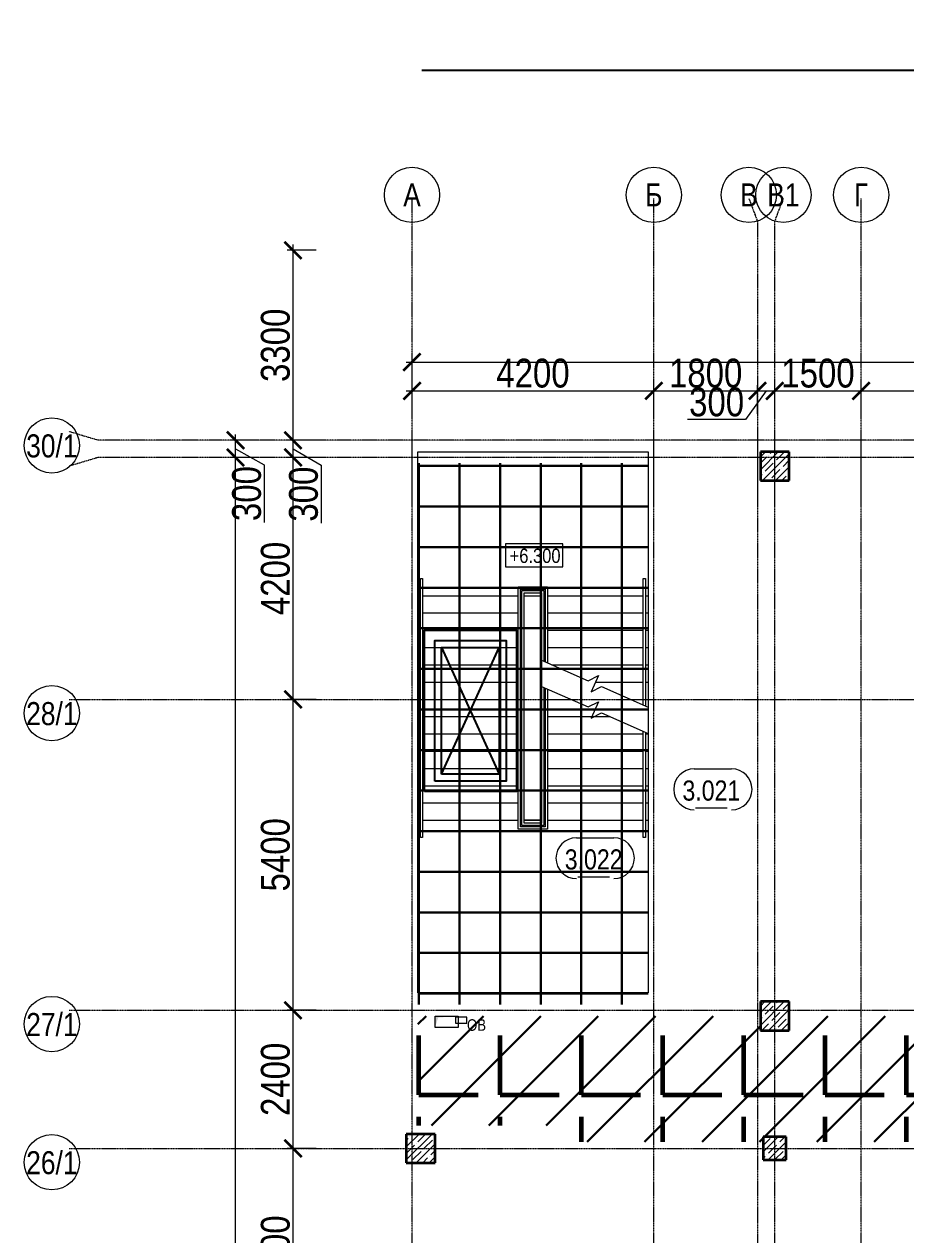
# Model space of a CAD drawing. Header units: millimetres. Extents: x -65509 to 912790, y 446 to 713294.
# Drawn here: x -6855 to 8456, y 394051 to 415077 of the extents above; entities that cross this region are included whole.
import ezdxf
from ezdxf.enums import TextEntityAlignment as Align

# ---------------------------------------------------------------- set-up
doc = ezdxf.new("R2010")
doc.units = ezdxf.units.MM
doc.linetypes.add('CENTER2', pattern=[28.575, 19.05, -3.175, 3.175, -3.175])
doc.linetypes.add('HIDDEN2', pattern=[4.7625, 3.175, -1.5875])
doc.layers.get('Defpoints').update_dxf_attribs({"color": 250})
for name, color, linetype, lineweight in [('10.5) Арматура', 6, 'Continuous', 60), ('10.6) Диафрагмы', 90, 'Continuous', 30), ('8.1) Нал. пол 8 вып.', 190, 'Continuous', 30), ('9.1) Линолеум 9  9.2 Инв', 3, 'Continuous', 60), ('9.2) Юра итоговая пол плитка', 3, 'Continuous', 30), ('АР_Area', 250, 'Continuous', 5), ('АР_Колонны', 250, 'Continuous', 30), ('АР_Отметка', 250, 'Continuous', 13), ('АР_Стены ЖБ', 250, 'Continuous', 35), ('АР_Ф_ЛК', 250, 'Continuous', 5), ('АР_Штриховка', 250, 'Continuous', 0), ('ОВ_коллекторы', 250, 'Continuous', 25), ('ОВ_Отопление', 250, 'Continuous', 5), ('РД_Оси_100', 250, 'Continuous', 0), ('РД_Оси_размер', 250, 'Continuous', 0)]:
    doc.layers.add(name, color=color, linetype=linetype, lineweight=lineweight)
doc.layers.add('АР_Делит', color=250, linetype='Continuous', lineweight=0, plot=False)
doc.layers.add('РД_Кровля', color=250, linetype='Continuous', lineweight=25, plot=False)
doc.styles.add('Arial_Narrow_08', font='ARIALN.TTF', dxfattribs={"width": 0.8})
doc.styles.add('style1', font='ARIALN.TTF')
doc.styles.add('ккк', font='isocpeur.ttf', dxfattribs={"width": 0.85, "oblique": 15})
doc.styles.add('СПДС', font='isocpeur.ttf', dxfattribs={"width": 0.9})
doc.dimstyles.new('Dim100_ареал', dxfattribs={"dimscale": 100, "dimtxt": 2.5, "dimasz": 1, "dimexe": 1, "dimexo": 1, "dimgap": 0.5, "dimtad": 1, "dimzin": 12, "dimdsep": 46, "dimtxsty": 'style1', "dimblk": 'ARCHTICK', "dimcen": 1, "dimdle": 1, "dimclrd": 256, "dimclre": 256, "dimaunit": 1, "dimadec": 0, "dimazin": 3, "dimtfac": 1, "dimtmove": 1, "dimatfit": 3, "dimldrblk": 'OPEN30', "dimfxl": 4, "dimfxlon": 1, "dimtolj": 1, "dimtzin": 0, "dimlwd": 9, "dimlwe": 9, "dimarcsym": 0})
doc.dimstyles.new('Размера А3', dxfattribs={"dimtxt": 400, "dimasz": 100, "dimexe": 70, "dimexo": 50, "dimgap": 20, "dimtad": 1, "dimdec": 0, "dimrnd": 10, "dimzin": 0, "dimdsep": 46, "dimtxsty": 'СПДС', "dimblk": 'ARROWHEAD_6', "dimcen": 1, "dimazin": 0, "dimtfac": 1, "dimtdec": 0, "dimtmove": 2, "dimatfit": 0, "dimfxl": 1, "dimtolj": 1, "dimtzin": 0, "dimarcsym": 0})

# ---------------------------------------------------------------- blocks, each defined once
blk = doc.blocks.new('ЛК_4000х9400')
for points in [[(6500, 3915), (2300, 3915), (2300, 3955), (6800, 3955), (6800, 3915), (6500, 3915)], [(4129, 45), (2300, 45), (2300, 85), (4146, 85)], [(4601, 85), (6800, 85), (6800, 45), (4583, 45)]]:
    blk.add_lwpolyline(points)
at = {"layer": 'АР_Делит'}
blk.add_lwpolyline([(-400, 4000), (9000, 4000), (9000, 0), (-400, 0)], close=True, dxfattribs=at)
at = {"layer": 'АР_Ф_ЛК'}
for p, q in [((2600, 4000), (2600, 3955)), ((2900, 4000), (2900, 3955)), ((3200, 4000), (3200, 3955)), ((3500, 4000), (3500, 3955)), ((3800, 4000), (3800, 3955)), ((4100, 4000), (4100, 3955)), ((4400, 4000), (4400, 3955)), ((4700, 4000), (4700, 3955)), ((5000, 4000), (5000, 3955)), ((5300, 4000), (5300, 3955)), ((5600, 4000), (5600, 3955)), ((5900, 4000), (5900, 3955)), ((6200, 4000), (6200, 3955)), ((6500, 4000), (6500, 3955)), ((2600, 3915), (2600, 2255)), ((2900, 3915), (2900, 2255)), ((3200, 3915), (3200, 2255)), ((3500, 3915), (3500, 2255)), ((3800, 3915), (3800, 2255)), ((4100, 3915), (4100, 2255)), ((4400, 3915), (4400, 2255)), ((4700, 3915), (4700, 2255)), ((5000, 3915), (5000, 2255)), ((5300, 3915), (5300, 2255)), ((5600, 3915), (5600, 2255)), ((5900, 3915), (5900, 2255)), ((6200, 3915), (6200, 2255)), ((6500, 3915), (6500, 2255)), ((2600, 2215), (2600, 2190)), ((2600, 2150), (2600, 1850)), ((2900, 2215), (2900, 2190)), ((3200, 2215), (3200, 2190)), ((3500, 2215), (3500, 2190)), ((3800, 2215), (3800, 2190)), ((4100, 2215), (4100, 2190)), ((4400, 2215), (4400, 2190)), ((4700, 2215), (4700, 2190)), ((5000, 2215), (5000, 2190)), ((5300, 2215), (5300, 2190)), ((5600, 2215), (5600, 2190)), ((5900, 2215), (5900, 2190)), ((6200, 2215), (6200, 2190)), ((6500, 2215), (6500, 2190)), ((6500, 2150), (6500, 1850)), ((2600, 1810), (2600, 1785)), ((2600, 1745), (2600, 85)), ((2900, 1810), (2900, 1785)), ((2900, 1745), (2900, 85)), ((3200, 1810), (3200, 1785)), ((3200, 1745), (3200, 85)), ((3500, 1810), (3500, 1785)), ((3500, 1745), (3500, 85)), ((3800, 1810), (3800, 1785)), ((3800, 1745), (3800, 85)), ((4100, 1810), (4100, 1785)), ((4100, 1745), (4100, 85)), ((4400, 1810), (4400, 1785)), ((4400, 1745), (4400, 661)), ((4700, 1810), (4700, 1785)), ((4700, 1745), (4700, 1341)), ((5600, 1810), (5600, 1785)), ((5600, 1745), (5600, 85)), ((5900, 1810), (5900, 1785)), ((5900, 1745), (5900, 85)), ((6200, 1810), (6200, 1785)), ((6200, 1745), (6200, 85)), ((6500, 1810), (6500, 1785)), ((6500, 1745), (6500, 85)), ((5300, 1671), (5300, 85)), ((5000, 912), (5000, 85)), ((4700, 309), (4700, 85)), ((2600, 45), (2600, 0)), ((2900, 45), (2900, 0)), ((3200, 45), (3200, 0)), ((3500, 45), (3500, 0)), ((3800, 45), (3800, 0)), ((4100, 45), (4100, 0)), ((4700, 45), (4700, 0)), ((5000, 45), (5000, 0)), ((5300, 45), (5300, 0)), ((5600, 45), (5600, 0)), ((5900, 45), (5900, 0)), ((6200, 45), (6200, 0)), ((6500, 45), (6500, 0))]:
    blk.add_line(p, q, dxfattribs=at)
for points in [[(6500, 3085, 0, 150, 0), (6034, 3085, 0, 0, 0), (2600, 3085, 0, 0, 0)], [(2600, 915, 0, 150, 0), (3066, 915, 0, 0, 0), (4400, 915, 0, 0, 0)], [(5122, 915, 0, 150, 0), (5588, 915, 0, 0, 0), (6500, 915, 0, 0, 0)]]:
    blk.add_lwpolyline(points, format="xyseb", dxfattribs=at)
for points in [[(4878, 1745), (2445, 1745), (2445, 2255), (6655, 2255), (6655, 1745), (5333, 1745)], [(4896, 1785), (2485, 1785), (2485, 2215), (6615, 2215), (6615, 1785), (5350, 1785)], [(4907, 1810), (2510, 1810), (2510, 2190), (6590, 2190), (6590, 1810), (5361, 1810)]]:
    blk.add_lwpolyline(points, dxfattribs=at)
for points in [[(2550, 2150), (6550, 2150), (6550, 1850), (2550, 1850)], [(2600, 2150), (6500, 2150), (6500, 1850), (2600, 1850)]]:
    blk.add_lwpolyline(points, close=True, dxfattribs=at)
at = {"layer": 'АР_Ф_ЛК', "lineweight": 0}
for points in [[(4924, 1850), (4567, 1039), (4659, 862), (4373, 988), (4466, 811), (4109, 0)], [(5379, 1850), (5022, 1039), (5114, 862), (4828, 988), (4921, 811), (4564, 0)]]:
    blk.add_lwpolyline(points, dxfattribs=at)
blk = doc.blocks.new('Отметка_план')
at = {"color": 7}
blk.add_lwpolyline([(0, 0), (10, 0), (10, 4), (0, 4)], close=True, dxfattribs=at)
at = {"style": 'Arial_Narrow_08', "width": 0.8}
blk.add_attdef('OTMG', text='', height=2.5, dxfattribs=at).set_placement((9.06, 0.7), align=Align.RIGHT)
blk = doc.blocks.new('otv')
at = {"linetype": 'Continuous'}
blk.add_lwpolyline([(0, -1), (0, 0), (1, 0), (1, -1)], close=True, dxfattribs=at)
blk.add_solid([(0, -1), (0, 0), (0.135, -0.137), (1, 0)], dxfattribs=at)
blk = doc.blocks.new('Люк_ЛК_кровля')
for points in [[(-300, 1300), (2500, 1300), (2500, -300), (-300, -300)], [(-120, 1120), (2320, 1120), (2320, -120), (-120, -120)], [(0, 1000), (2200, 1000), (2200, 0), (0, 0)]]:
    blk.add_lwpolyline(points, close=True)
for points in [[(0, 1000), (2200, 0)], [(2200, 1000), (0, 0)]]:
    blk.add_lwpolyline(points)
blk = doc.blocks.new('A-iden')
at = {"linetype": 'Continuous', "lineweight": 5}
blk.add_circle((0, -4), 3, dxfattribs=at)
at = {"color": 0, "linetype": 'Continuous', "lineweight": 20, "style": 'ккк', "width": 0.85}
blk.add_attdef('ID', text='', height=8, dxfattribs=at).set_placement((0.31, -3.85), align=Align.MIDDLE_CENTER)
blk = doc.blocks.new('_ArchTick')
at = {"color": 0, "linetype": 'ByBlock', "const_width": 0.15}
blk.add_lwpolyline([(-0.5, -0.5), (0.5, 0.5)], dxfattribs=at)
blk = doc.blocks.new('*D86')
at = {"layer": 'Defpoints', "color": 0, "transparency": 16777216}
for p in [(1193587, 210913), (1194587, 210913), (1194587, 207313)]:
    blk.add_point(p, dxfattribs=at)
at = {"layer": 'РД_Оси_размер', "lineweight": 9, "transparency": 16777216}
for p, q in [((1193987, 210913), (1193487, 210913)), ((1193587, 207213), (1193587, 211013)), ((1193987, 207313), (1193487, 207313))]:
    blk.add_line(p, q, dxfattribs=at)
at = {"layer": 'РД_Оси_размер', "lineweight": 9, "transparency": 16777216, "xscale": 300, "yscale": 300, "zscale": 300}
for p, rotation in [((1193587, 210913), 90), ((1193587, 207313), 270)]:
    blk.add_blockref('_ArchTick', p, dxfattribs=dict(at, rotation=rotation))
at = {"layer": 'РД_Оси_размер', "color": 0, "transparency": 16777216, "insert": (1193282, 209113), "char_height": 500, "attachment_point": 5, "rotation": 90, "style": 'style1'}
blk.add_mtext('\\A1;3600', dxfattribs=at)
blk = doc.blocks.new('_Open30')
at = {"color": 0, "linetype": 'ByBlock', "lineweight": -2}
for p, q in [((-1, 0.268), (0, 0)), ((0, 0), (-1, -0.268)), ((0, 0), (-1, 0))]:
    blk.add_line(p, q, dxfattribs=at)
blk = doc.blocks.new('*D87')
at = {"layer": 'Defpoints', "color": 0, "transparency": 16777216}
for p in [(1193587, 213313), (1194587, 213313), (1194587, 210913)]:
    blk.add_point(p, dxfattribs=at)
at = {"layer": 'РД_Оси_размер', "lineweight": 9, "transparency": 16777216}
for p, q in [((1193987, 213313), (1193487, 213313)), ((1193587, 210813), (1193587, 213413)), ((1193987, 210913), (1193487, 210913))]:
    blk.add_line(p, q, dxfattribs=at)
at = {"layer": 'РД_Оси_размер', "lineweight": 9, "transparency": 16777216, "xscale": 300, "yscale": 300, "zscale": 300}
for p, rotation in [((1193587, 213313), 90), ((1193587, 210913), 270)]:
    blk.add_blockref('_ArchTick', p, dxfattribs=dict(at, rotation=rotation))
at = {"layer": 'РД_Оси_размер', "color": 0, "transparency": 16777216, "insert": (1193282, 212113), "char_height": 500, "attachment_point": 5, "rotation": 90, "style": 'style1'}
blk.add_mtext('\\A1;2400', dxfattribs=at)
blk = doc.blocks.new('*D88')
at = {"layer": 'Defpoints', "color": 0, "transparency": 16777216}
for p in [(1193587, 218713), (1194587, 218713), (1194587, 213313)]:
    blk.add_point(p, dxfattribs=at)
at = {"layer": 'РД_Оси_размер', "lineweight": 9, "transparency": 16777216}
for p, q in [((1193987, 218713), (1193487, 218713)), ((1193587, 213213), (1193587, 218813)), ((1193987, 213313), (1193487, 213313))]:
    blk.add_line(p, q, dxfattribs=at)
at = {"layer": 'РД_Оси_размер', "lineweight": 9, "transparency": 16777216, "xscale": 300, "yscale": 300, "zscale": 300}
for p, rotation in [((1193587, 218713), 90), ((1193587, 213313), 270)]:
    blk.add_blockref('_ArchTick', p, dxfattribs=dict(at, rotation=rotation))
at = {"layer": 'РД_Оси_размер', "color": 0, "transparency": 16777216, "insert": (1193282, 216013), "char_height": 500, "attachment_point": 5, "rotation": 90, "style": 'style1'}
blk.add_mtext('\\A1;5400', dxfattribs=at)
blk = doc.blocks.new('*D89')
at = {"layer": 'Defpoints', "color": 0, "transparency": 16777216}
for p in [(1193587, 222913), (1194587, 222913), (1194587, 218713)]:
    blk.add_point(p, dxfattribs=at)
at = {"layer": 'РД_Оси_размер', "lineweight": 9, "transparency": 16777216}
for p, q in [((1193987, 222913), (1193487, 222913)), ((1193587, 218613), (1193587, 223013)), ((1193987, 218713), (1193487, 218713))]:
    blk.add_line(p, q, dxfattribs=at)
at = {"layer": 'РД_Оси_размер', "lineweight": 9, "transparency": 16777216, "xscale": 300, "yscale": 300, "zscale": 300}
for p, rotation in [((1193587, 222913), 90), ((1193587, 218713), 270)]:
    blk.add_blockref('_ArchTick', p, dxfattribs=dict(at, rotation=rotation))
at = {"layer": 'РД_Оси_размер', "color": 0, "transparency": 16777216, "insert": (1193282, 220813), "char_height": 500, "attachment_point": 5, "rotation": 90, "style": 'style1'}
blk.add_mtext('\\A1;4200', dxfattribs=at)
blk = doc.blocks.new('*D90')
at = {"layer": 'Defpoints', "color": 0, "transparency": 16777216}
for p in [(1193587, 223213), (1194587, 223213), (1194587, 222913)]:
    blk.add_point(p, dxfattribs=at)
at = {"layer": 'РД_Оси_размер', "lineweight": 9, "transparency": 16777216}
for p, q in [((1193587, 222813), (1193587, 223313)), ((1193987, 223213), (1193487, 223213)), ((1193987, 222913), (1193487, 222913)), ((1193587, 223063), (1194075, 222779)), ((1194075, 222779), (1194075, 221775))]:
    blk.add_line(p, q, dxfattribs=at)
at = {"layer": 'РД_Оси_размер', "lineweight": 9, "transparency": 16777216, "xscale": 300, "yscale": 300, "zscale": 300}
for p, rotation in [((1193587, 223213), 90), ((1193587, 222913), 270)]:
    blk.add_blockref('_ArchTick', p, dxfattribs=dict(at, rotation=rotation))
at = {"layer": 'РД_Оси_размер', "color": 0, "transparency": 16777216, "insert": (1193770, 222277), "char_height": 500, "attachment_point": 5, "rotation": 90, "style": 'style1'}
blk.add_mtext('\\A1;300', dxfattribs=at)
blk = doc.blocks.new('*D91')
at = {"layer": 'Defpoints', "color": 0, "transparency": 16777216}
for p in [(1193587, 226513), (1194587, 226513), (1194587, 223213)]:
    blk.add_point(p, dxfattribs=at)
at = {"layer": 'РД_Оси_размер', "lineweight": 9, "transparency": 16777216}
for p, q in [((1193987, 226513), (1193487, 226513)), ((1193587, 223113), (1193587, 226613)), ((1193987, 223213), (1193487, 223213))]:
    blk.add_line(p, q, dxfattribs=at)
at = {"layer": 'РД_Оси_размер', "lineweight": 9, "transparency": 16777216, "xscale": 300, "yscale": 300, "zscale": 300}
for p, rotation in [((1193587, 226513), 90), ((1193587, 223213), 270)]:
    blk.add_blockref('_ArchTick', p, dxfattribs=dict(at, rotation=rotation))
at = {"layer": 'РД_Оси_размер', "color": 0, "transparency": 16777216, "insert": (1193282, 224863), "char_height": 500, "attachment_point": 5, "rotation": 90, "style": 'style1'}
blk.add_mtext('\\A1;3300', dxfattribs=at)
blk = doc.blocks.new('*D94')
at = {"layer": 'Defpoints', "color": 0, "transparency": 16777216}
for p in [(1192587, 222913), (1194587, 222913), (1194587, 191113)]:
    blk.add_point(p, dxfattribs=at)
at = {"layer": 'РД_Оси_размер', "lineweight": 9, "transparency": 16777216}
for p, q in [((1192987, 222913), (1192487, 222913)), ((1192587, 191013), (1192587, 223013)), ((1192987, 191113), (1192487, 191113))]:
    blk.add_line(p, q, dxfattribs=at)
at = {"layer": 'РД_Оси_размер', "lineweight": 9, "transparency": 16777216, "xscale": 300, "yscale": 300, "zscale": 300}
for p, rotation in [((1192587, 222913), 90), ((1192587, 191113), 270)]:
    blk.add_blockref('_ArchTick', p, dxfattribs=dict(at, rotation=rotation))
at = {"layer": 'РД_Оси_размер', "color": 0, "transparency": 16777216, "insert": (1192282, 207013), "char_height": 500, "attachment_point": 5, "rotation": 90, "style": 'style1'}
blk.add_mtext('\\A1;31800', dxfattribs=at)
blk = doc.blocks.new('*D96')
at = {"layer": 'Defpoints', "color": 0, "transparency": 16777216}
for p in [(1192587, 223213), (1194587, 223213), (1194587, 222913)]:
    blk.add_point(p, dxfattribs=at)
at = {"layer": 'РД_Оси_размер', "lineweight": 9, "transparency": 16777216}
for p, q in [((1192587, 222813), (1192587, 223313)), ((1192987, 223213), (1192487, 223213)), ((1192987, 222913), (1192487, 222913)), ((1192587, 223063), (1193087, 222789)), ((1193087, 222789), (1193087, 221784))]:
    blk.add_line(p, q, dxfattribs=at)
at = {"layer": 'РД_Оси_размер', "lineweight": 9, "transparency": 16777216, "xscale": 300, "yscale": 300, "zscale": 300}
for p, rotation in [((1192587, 223213), 90), ((1192587, 222913), 270)]:
    blk.add_blockref('_ArchTick', p, dxfattribs=dict(at, rotation=rotation))
at = {"layer": 'РД_Оси_размер', "color": 0, "transparency": 16777216, "insert": (1192782, 222287), "char_height": 500, "attachment_point": 5, "rotation": 90, "style": 'style1'}
blk.add_mtext('\\A1;300', dxfattribs=at)
blk = doc.blocks.new('*D98')
at = {"layer": 'Defpoints', "color": 0, "transparency": 16777216}
for p in [(1233153, 224571), (1195653, 222571), (1233153, 222571)]:
    blk.add_point(p, dxfattribs=at)
at = {"layer": 'РД_Оси_размер', "lineweight": 9, "transparency": 16777216}
for p, q in [((1195553, 224571), (1233253, 224571)), ((1195653, 224171), (1195653, 224671)), ((1233153, 224171), (1233153, 224671))]:
    blk.add_line(p, q, dxfattribs=at)
at = {"layer": 'РД_Оси_размер', "lineweight": 9, "transparency": 16777216, "xscale": 300, "yscale": 300, "zscale": 300, "rotation": 180}
blk.add_blockref('_ArchTick', (1195653, 224571), dxfattribs=at)
at = {"layer": 'РД_Оси_размер', "lineweight": 9, "transparency": 16777216, "xscale": 300, "yscale": 300, "zscale": 300}
blk.add_blockref('_ArchTick', (1233153, 224571), dxfattribs=at)
at = {"layer": 'РД_Оси_размер', "color": 0, "transparency": 16777216, "insert": (1214403, 224876), "char_height": 500, "attachment_point": 5, "style": 'style1'}
blk.add_mtext('\\A1;37500', dxfattribs=at)
blk = doc.blocks.new('*D99')
at = {"layer": 'Defpoints', "color": 0, "transparency": 16777216}
for p in [(1199853, 224071), (1195653, 222571), (1199853, 222571)]:
    blk.add_point(p, dxfattribs=at)
at = {"layer": 'РД_Оси_размер', "lineweight": 9, "transparency": 16777216}
for p, q in [((1195653, 223671), (1195653, 224171)), ((1199853, 223671), (1199853, 224171)), ((1195553, 224071), (1199953, 224071))]:
    blk.add_line(p, q, dxfattribs=at)
at = {"layer": 'РД_Оси_размер', "lineweight": 9, "transparency": 16777216, "xscale": 300, "yscale": 300, "zscale": 300, "rotation": 180}
blk.add_blockref('_ArchTick', (1195653, 224071), dxfattribs=at)
at = {"layer": 'РД_Оси_размер', "lineweight": 9, "transparency": 16777216, "xscale": 300, "yscale": 300, "zscale": 300}
blk.add_blockref('_ArchTick', (1199853, 224071), dxfattribs=at)
at = {"layer": 'РД_Оси_размер', "color": 0, "transparency": 16777216, "insert": (1197753, 224376), "char_height": 500, "attachment_point": 5, "style": 'style1'}
blk.add_mtext('\\A1;4200', dxfattribs=at)
blk = doc.blocks.new('*D100')
at = {"layer": 'Defpoints', "color": 0, "transparency": 16777216}
for p in [(1201653, 224071), (1199853, 222571), (1201653, 222571)]:
    blk.add_point(p, dxfattribs=at)
at = {"layer": 'РД_Оси_размер', "lineweight": 9, "transparency": 16777216}
for p, q in [((1199853, 223671), (1199853, 224171)), ((1201653, 223671), (1201653, 224171)), ((1199753, 224071), (1201753, 224071))]:
    blk.add_line(p, q, dxfattribs=at)
at = {"layer": 'РД_Оси_размер', "lineweight": 9, "transparency": 16777216, "xscale": 300, "yscale": 300, "zscale": 300, "rotation": 180}
blk.add_blockref('_ArchTick', (1199853, 224071), dxfattribs=at)
at = {"layer": 'РД_Оси_размер', "lineweight": 9, "transparency": 16777216, "xscale": 300, "yscale": 300, "zscale": 300}
blk.add_blockref('_ArchTick', (1201653, 224071), dxfattribs=at)
at = {"layer": 'РД_Оси_размер', "color": 0, "transparency": 16777216, "insert": (1200753, 224376), "char_height": 500, "attachment_point": 5, "style": 'style1'}
blk.add_mtext('\\A1;1800', dxfattribs=at)
blk = doc.blocks.new('*D101')
at = {"layer": 'Defpoints', "color": 0, "transparency": 16777216}
for p in [(1201953, 224071), (1201653, 222571), (1201953, 222571)]:
    blk.add_point(p, dxfattribs=at)
at = {"layer": 'РД_Оси_размер', "lineweight": 9, "transparency": 16777216}
for p, q in [((1201653, 223671), (1201653, 224171)), ((1201953, 223671), (1201953, 224171)), ((1201803, 224071), (1201445, 223571)), ((1201553, 224071), (1202053, 224071)), ((1201445, 223571), (1200440, 223571))]:
    blk.add_line(p, q, dxfattribs=at)
at = {"layer": 'РД_Оси_размер', "lineweight": 9, "transparency": 16777216, "xscale": 300, "yscale": 300, "zscale": 300, "rotation": 180}
blk.add_blockref('_ArchTick', (1201653, 224071), dxfattribs=at)
at = {"layer": 'РД_Оси_размер', "lineweight": 9, "transparency": 16777216, "xscale": 300, "yscale": 300, "zscale": 300}
blk.add_blockref('_ArchTick', (1201953, 224071), dxfattribs=at)
at = {"layer": 'РД_Оси_размер', "color": 0, "transparency": 16777216, "insert": (1200943, 223876), "char_height": 500, "attachment_point": 5, "style": 'style1'}
blk.add_mtext('\\A1;300', dxfattribs=at)
blk = doc.blocks.new('*D102')
at = {"layer": 'Defpoints', "color": 0, "transparency": 16777216}
for p in [(1203453, 224071), (1201953, 222571), (1203453, 222571)]:
    blk.add_point(p, dxfattribs=at)
at = {"layer": 'РД_Оси_размер', "lineweight": 9, "transparency": 16777216}
for p, q in [((1201953, 223671), (1201953, 224171)), ((1203453, 223671), (1203453, 224171)), ((1201853, 224071), (1203553, 224071))]:
    blk.add_line(p, q, dxfattribs=at)
at = {"layer": 'РД_Оси_размер', "lineweight": 9, "transparency": 16777216, "xscale": 300, "yscale": 300, "zscale": 300, "rotation": 180}
blk.add_blockref('_ArchTick', (1201953, 224071), dxfattribs=at)
at = {"layer": 'РД_Оси_размер', "lineweight": 9, "transparency": 16777216, "xscale": 300, "yscale": 300, "zscale": 300}
blk.add_blockref('_ArchTick', (1203453, 224071), dxfattribs=at)
at = {"layer": 'РД_Оси_размер', "color": 0, "transparency": 16777216, "insert": (1202703, 224376), "char_height": 500, "attachment_point": 5, "style": 'style1'}
blk.add_mtext('\\A1;1500', dxfattribs=at)
blk = doc.blocks.new('*D103')
at = {"layer": 'Defpoints', "color": 0, "transparency": 16777216}
for p in [(1207053, 224071), (1203453, 222571), (1207053, 222571)]:
    blk.add_point(p, dxfattribs=at)
at = {"layer": 'РД_Оси_размер', "lineweight": 9, "transparency": 16777216}
for p, q in [((1203453, 223671), (1203453, 224171)), ((1207053, 223671), (1207053, 224171)), ((1203353, 224071), (1207153, 224071))]:
    blk.add_line(p, q, dxfattribs=at)
at = {"layer": 'РД_Оси_размер', "lineweight": 9, "transparency": 16777216, "xscale": 300, "yscale": 300, "zscale": 300, "rotation": 180}
blk.add_blockref('_ArchTick', (1203453, 224071), dxfattribs=at)
at = {"layer": 'РД_Оси_размер', "lineweight": 9, "transparency": 16777216, "xscale": 300, "yscale": 300, "zscale": 300}
blk.add_blockref('_ArchTick', (1207053, 224071), dxfattribs=at)
at = {"layer": 'РД_Оси_размер', "color": 0, "transparency": 16777216, "insert": (1205253, 224376), "char_height": 500, "attachment_point": 5, "style": 'style1'}
blk.add_mtext('\\A1;3600', dxfattribs=at)
blk = doc.blocks.new('MOK-МаркаПом_овал_ареал')
for p, q in [((-2.99, 3.76), (3.52, 3.76)), ((-2.75, -3), (2.75, -3))]:
    blk.add_line(p, q)
for centre, radius, start, end in [((-2.99, 0.21), 3.55, 90, 270), ((3.52, 0.21), 3.55, 270, 90), ((-7.41, 0), 7.16, 0, 0.001)]:
    blk.add_arc(centre, radius, start, end)
at = {"color": 0, "style": 'style1'}
blk.add_attdef('АР-ПОМЕЩЕНИЕ:НОМЕР', text='', height=3, dxfattribs=at).set_placement((0.26, 0), align=Align.MIDDLE)
blk = doc.blocks.new('ARROWHEAD_6')
at = {"color": 0, "linetype": 'Continuous'}
for p, q in [((0, 0), (-1, 0)), ((-0.5, -0.5), (0.5, 0.5))]:
    blk.add_line(p, q, dxfattribs=at)
blk = doc.blocks.new('*D929')
at = {"layer": '10.6) Диафрагмы', "color": 0, "lineweight": -2, "transparency": 16777216}
for p, q in [((173514, 414977), (173514, 415077)), ((172647, 414877), (173584, 414877)), ((173514, 414877), (173514, 414278)), ((50, 414278), (173584, 414278)), ((173514, 414178), (173514, 414078))]:
    blk.add_line(p, q, dxfattribs=at)
at = {"layer": 'Defpoints', "color": 0, "lineweight": 25, "transparency": 16777216}
for p in [(172597, 414877), (0, 414278), (173514, 414278)]:
    blk.add_point(p, dxfattribs=at)
at = {"layer": '10.6) Диафрагмы', "color": 0, "lineweight": -2, "transparency": 16777216, "xscale": 100, "yscale": 100, "zscale": 100}
for p, rotation in [((173514, 414877), 270), ((173514, 414278), 90)]:
    blk.add_blockref('ARROWHEAD_6', p, dxfattribs=dict(at, rotation=rotation))
at = {"layer": '10.6) Диафрагмы', "color": 0, "lineweight": 25, "transparency": 16777216, "insert": (174214, 414577), "char_height": 400, "attachment_point": 5, "rotation": 90, "style": 'СПДС'}
blk.add_mtext('\\A1;600', dxfattribs=at)
blk = doc.blocks.new('*D1032')
at = {"layer": '10.5) Арматура', "color": 0, "lineweight": -2, "transparency": 16777216}
for p, q in [((173514, 414977), (173514, 415077)), ((172647, 414877), (173584, 414877)), ((173514, 414877), (173514, 414278)), ((50, 414278), (173584, 414278)), ((173514, 414178), (173514, 414078))]:
    blk.add_line(p, q, dxfattribs=at)
at = {"layer": 'Defpoints', "color": 0, "lineweight": 25, "transparency": 16777216}
for p in [(172597, 414877), (0, 414278), (173514, 414278)]:
    blk.add_point(p, dxfattribs=at)
at = {"layer": '10.5) Арматура', "color": 0, "lineweight": -2, "transparency": 16777216, "xscale": 100, "yscale": 100, "zscale": 100}
for p, rotation in [((173514, 414877), 270), ((173514, 414278), 90)]:
    blk.add_blockref('ARROWHEAD_6', p, dxfattribs=dict(at, rotation=rotation))
at = {"layer": '10.5) Арматура', "color": 0, "lineweight": 25, "transparency": 16777216, "insert": (174214, 414577), "char_height": 400, "attachment_point": 5, "rotation": 90, "style": 'СПДС'}
blk.add_mtext('\\A1;600', dxfattribs=at)
blk = doc.blocks.new('оси_рен')
at = {"layer": 'РД_Оси_100', "color": 251, "linetype": 'CENTER2', "true_color": 0x636466}
for p, q in [((1195652.916, 222320.175), (1195652.916, 227414.666)), ((1199852.916, 222320.175), (1199852.916, 227414.666)), ((1195652.916, 135558.25), (1195652.916, 223268.25)), ((1199852.916, 135558.25), (1199852.916, 223268.25)), ((1189697.958, 218713.25), (1241712.916, 218713.25)), ((1189697.958, 213313.25), (1241712.916, 213313.25)), ((1189697.958, 210913.25), (1241712.916, 210913.25))]:
    blk.add_line(p, q, dxfattribs=at)
for points in [[(1201502.471, 227414.666), (1201652.916, 227014.666), (1201652.916, 222320.175)], [(1201952.916, 222320.175), (1201952.916, 227014.666), (1202102.916, 227414.666)], [(1203452.916, 222320.175), (1203452.916, 227414.666)], [(1241712.916, 223213.25), (1190197.958, 223213.25), (1189697.958, 223363.25)], [(1201652.916, 223268.25), (1201652.916, 135558.25)], [(1201952.916, 135558.25), (1201952.916, 223268.25)], [(1203452.916, 135558.25), (1203452.916, 223268.25)], [(1241712.916, 222913.25), (1190197.958, 222913.25), (1189697.958, 222763.25)]]:
    blk.add_lwpolyline(points, dxfattribs=at)
at = {"layer": 'РД_Оси_100', "color": 251, "true_color": 0x636466}
ref = blk.add_blockref('A-iden', (1195652.916, 228114.666), dxfattribs=dict(at, xscale=160, yscale=160))
ref.add_attrib('ID', 'А', dxfattribs={"layer": '0', "linetype": 'Continuous', "height": 400, "style": 'style1'}).set_placement((1195652.916, 227474.666), align=Align.MIDDLE)
ref = blk.add_blockref('A-iden', (1199852.916, 228114.666), dxfattribs=dict(at, xscale=160, yscale=160))
ref.add_attrib('ID', 'Б', dxfattribs={"layer": '0', "linetype": 'Continuous', "height": 400, "style": 'style1'}).set_placement((1199852.916, 227474.666), align=Align.MIDDLE)
ref = blk.add_blockref('A-iden', (1201502.916, 228114.665), dxfattribs=dict(at, xscale=160, yscale=160))
ref.add_attrib('ID', 'В', dxfattribs={"layer": '0', "linetype": 'Continuous', "height": 400, "style": 'style1'}).set_placement((1201502.916, 227474.665), align=Align.MIDDLE)
ref = blk.add_blockref('A-iden', (1202102.916, 228114.666), dxfattribs=dict(at, xscale=160, yscale=160))
ref.add_attrib('ID', 'В1', dxfattribs={"layer": '0', "linetype": 'Continuous', "height": 400, "style": 'style1'}).set_placement((1202102.916, 227474.666), align=Align.MIDDLE)
ref = blk.add_blockref('A-iden', (1203452.916, 228114.666), dxfattribs=dict(at, xscale=160, yscale=160))
ref.add_attrib('ID', 'Г', dxfattribs={"layer": '0', "linetype": 'Continuous', "height": 400, "style": 'style1'}).set_placement((1203452.916, 227474.666), align=Align.MIDDLE)
ref = blk.add_blockref('A-iden', (1189397.958, 223763.25), dxfattribs=dict(at, xscale=160, yscale=160))
ref.add_attrib('ID', '30/1', dxfattribs={"layer": '0', "linetype": 'Continuous', "height": 400, "style": 'style1'}).set_placement((1189397.958, 223123.25), align=Align.MIDDLE)
ref = blk.add_blockref('A-iden', (1189397.958, 219113.25), dxfattribs=dict(at, xscale=160, yscale=160))
ref.add_attrib('ID', '28/1', dxfattribs={"layer": '0', "linetype": 'Continuous', "height": 400, "style": 'style1'}).set_placement((1189397.958, 218473.25), align=Align.MIDDLE)
ref = blk.add_blockref('A-iden', (1189397.958, 213713.25), dxfattribs=dict(at, xscale=160, yscale=160))
ref.add_attrib('ID', '27/1', dxfattribs={"layer": '0', "linetype": 'Continuous', "height": 400, "style": 'style1'}).set_placement((1189397.958, 213073.25), align=Align.MIDDLE)
ref = blk.add_blockref('A-iden', (1189397.958, 211313.25), dxfattribs=dict(at, xscale=160, yscale=160))
ref.add_attrib('ID', '26/1', dxfattribs={"layer": '0', "linetype": 'Continuous', "height": 400, "style": 'style1'}).set_placement((1189397.958, 210673.25), align=Align.MIDDLE)
at = {"layer": 'РД_Оси_размер', "color": 251, "true_color": 0x636466}
for base, p1, p2, picture, middle in [((1193587.313, 226513.25), (1194587.313, 223213.25), (1194587.313, 226513.25), '*D91', (1193282.026, 224863.25)), ((1192587.313, 222913.25), (1194587.313, 191113.25), (1194587.313, 222913.25), '*D94', (1192282.026, 207013.25)), ((1193587.313, 222913.25), (1194587.313, 218713.25), (1194587.313, 222913.25), '*D89', (1193282.026, 220813.25)), ((1193587.313, 218713.25), (1194587.313, 213313.25), (1194587.313, 218713.25), '*D88', (1193282.026, 216013.25)), ((1193587.313, 213313.25), (1194587.313, 210913.25), (1194587.313, 213313.25), '*D87', (1193282.026, 212113.25)), ((1193587.313, 210913.25), (1194587.313, 207313.25), (1194587.313, 210913.25), '*D86', (1193282.026, 209113.25))]:
    dim = blk.add_linear_dim(base=base, p1=p1, p2=p2, angle=90, dimstyle='Dim100_ареал', override={"dimtxt": 5, "dimasz": 3}, dxfattribs=at)
    dim.commit()
    dim.dimension.update_dxf_attribs({"geometry": picture, "text_midpoint": middle})
for base, p1, p2, picture, middle in [((1233152.916, 224571.073), (1195652.916, 222571.073), (1233152.916, 222571.073), '*D98', (1214402.916, 224876.359)), ((1199852.916, 224071.073), (1195652.916, 222571.073), (1199852.916, 222571.073), '*D99', (1197752.916, 224376.359)), ((1201652.916, 224071.073), (1199852.916, 222571.073), (1201652.916, 222571.073), '*D100', (1200752.916, 224376.359)), ((1203452.916, 224071.073), (1201952.916, 222571.073), (1203452.916, 222571.073), '*D102', (1202702.916, 224376.359)), ((1207052.916, 224071.073), (1203452.916, 222571.073), (1207052.916, 222571.073), '*D103', (1205252.916, 224376.359))]:
    dim = blk.add_linear_dim(base=base, p1=p1, p2=p2, dimstyle='Dim100_ареал', override={"dimtxt": 5, "dimasz": 3}, dxfattribs=at)
    dim.commit()
    dim.dimension.update_dxf_attribs({"geometry": picture, "text_midpoint": middle})
dim = blk.add_linear_dim(base=(1201952.916, 224071.073), p1=(1201652.916, 222571.073), p2=(1201952.916, 222571.073), dimstyle='Dim100_ареал', override={"dimtxt": 5, "dimasz": 3}, dxfattribs=at)
dim.commit()
dim.dimension.update_dxf_attribs({"geometry": '*D101', "text_midpoint": (1201394.994, 223571.073), "dimtype": 160})
for base, picture, middle in [((1192587.313, 223213.25), '*D96', (1193087.313, 222738.968)), ((1193587.313, 223213.25), '*D90', (1194075.074, 222729.483))]:
    dim = blk.add_linear_dim(base=base, p1=(1194587.313, 222913.25), p2=(1194587.313, 223213.25), angle=90, dimstyle='Dim100_ареал', override={"dimtxt": 5, "dimasz": 3}, dxfattribs=at)
    dim.commit()
    dim.dimension.update_dxf_attribs({"geometry": picture, "text_midpoint": middle, "dimtype": 160})

msp = doc.modelspace()

# ---------------------------------------------------------------- hatches: boundary and pattern name
at = {"layer": '8.1) Нал. пол 8 вып.'}
h = msp.add_hatch(dxfattribs=at)
h.set_pattern_fill('ANSI31', color=256, scale=222)
h.paths.add_polyline_path([(45351.153, 397650.607), (45280, 397650.607), (45280, 397700.607), (33230, 397700.607), (33230, 397850.607), (24280, 397850.607), (24280, 397600.607), (23780, 397600.607), (23780, 397850.607), (18430, 397850.607), (18430, 397600.607), (17930, 397600.607), (17930, 397850.607), (12730, 397850.607), (12730, 397600.607), (12230, 397600.607), (12230, 397850.607), (6430, 397850.607), (6430, 397600.607), (5930, 397600.607), (5930, 397850.607), (-20, 397850.607), (-20, 395950.786), (2329.984, 395950.786), (2329.984, 395665.998), (13500, 395665.998), (13500, 394450.607), (45351.153, 394450.607)])
at = {"layer": '9.1) Линолеум 9  9.2 Инв'}
h = msp.add_hatch(dxfattribs=at)
h.set_pattern_fill('ANGLE', color=256, scale=202)
h.set_pattern_definition([(0, (0, 0), (0, 1410.97), [1026.16, -384.81]), (90, (0, 0), (-1410.97, 9e-14), [1026.16, -384.81])])
h.paths.add_polyline_path([(45351.153, 397650.607), (45280, 397650.607), (45280, 397700.607), (33230, 397700.607), (33230, 397850.607), (24280, 397850.607), (24280, 397600.607), (23780, 397600.607), (23780, 397850.607), (18430, 397850.607), (18430, 397600.607), (17930, 397600.607), (17930, 397850.607), (12730, 397850.607), (12730, 397600.607), (12230, 397600.607), (12230, 397850.607), (6430, 397850.607), (6430, 397600.607), (5930, 397600.607), (5930, 397850.607), (-20, 397850.607), (-20, 395950.786), (2329.984, 395950.786), (2329.984, 395665.998), (13500, 395665.998), (13500, 394450.607), (45351.153, 394450.607)])
at = {"layer": '9.2) Юра итоговая пол плитка'}
h = msp.add_hatch(dxfattribs=at)
h.set_pattern_fill('ANSI37', color=256, scale=222, angle=45)
h.paths.add_polyline_path([(3980, 407450.607), (-20, 407450.607), (-20, 400650.607), (3980, 400650.607)])
h.paths.add_polyline_path([(28282.77, 400633.132), (24280, 400633.132), (24280, 407450.607), (28282.77, 407450.607)])
h.paths.add_polyline_path([(28282.77, 400633.132), (24282.77, 400633.132), (24280, 398050.607), (28280, 398050.607)])
h.paths.add_polyline_path([(3980, 400651.847), (-20, 400651.847), (-20, 398050.607), (3980, 398050.607)])

# ---------------------------------------------------------------- linework, layer by layer
at = {"layer": 'АР_Колонны', "linetype": 'HIDDEN2'}
for p, q in [((5930, 407650.607), (6430, 407650.607)), ((5930, 407150.607), (5930, 407650.607)), ((6430, 407650.607), (6430, 407150.607)), ((6430, 407150.607), (5930, 407150.607)), ((5930, 398100.607), (6430, 398100.607)), ((5930, 397600.607), (5930, 398100.607)), ((6430, 398100.607), (6430, 397600.607)), ((6430, 397600.607), (5930, 397600.607)), ((-220, 395800.607), (280, 395800.607)), ((-220, 395300.607), (-220, 395800.607)), ((280, 395800.607), (280, 395300.607)), ((5980, 395750.607), (6380, 395750.607)), ((5980, 395350.607), (5980, 395750.607)), ((6380, 395750.607), (6380, 395350.607)), ((280, 395300.607), (-220, 395300.607)), ((6380, 395350.607), (5980, 395350.607))]:
    msp.add_line(p, q, dxfattribs=at)
at = {"layer": 'АР_Колонны', "linetype": 'Continuous'}
for p, q in [((6430, 407650.607), (5930, 407650.607)), ((5930, 407650.607), (5930, 407150.607)), ((6430, 407650.607), (5930, 407650.607)), ((5930, 407650.607), (5930, 407150.607)), ((6430, 407150.607), (6430, 407650.607)), ((6430, 407150.607), (6430, 407650.607)), ((5930, 407150.607), (6430, 407150.607)), ((5930, 407150.607), (6430, 407150.607)), ((6430, 398100.607), (5930, 398100.607)), ((5930, 398100.607), (5930, 397600.607)), ((6430, 398100.607), (5930, 398100.607)), ((5930, 398100.607), (5930, 397600.607)), ((6430, 397600.607), (6430, 398100.607)), ((6430, 397600.607), (6430, 398100.607)), ((5930, 397600.607), (6430, 397600.607)), ((5930, 397600.607), (6430, 397600.607)), ((280, 395800.607), (-220, 395800.607)), ((-220, 395800.607), (-220, 395300.607)), ((280, 395800.607), (-220, 395800.607)), ((-220, 395800.607), (-220, 395300.607)), ((280, 395300.607), (280, 395800.607)), ((280, 395300.607), (280, 395800.607)), ((6380, 395750.607), (5980, 395750.607)), ((5980, 395750.607), (5980, 395350.607)), ((6380, 395750.607), (5980, 395750.607)), ((5980, 395750.607), (5980, 395350.607)), ((6380, 395350.607), (6380, 395750.607)), ((6380, 395350.607), (6380, 395750.607)), ((-220, 395300.607), (280, 395300.607)), ((-220, 395300.607), (280, 395300.607)), ((5980, 395350.607), (6380, 395350.607)), ((5980, 395350.607), (6380, 395350.607))]:
    msp.add_line(p, q, dxfattribs=at)
at = {"layer": 'АР_Стены ЖБ', "linetype": 'Continuous'}
for p, q in [((6430, 407650.607), (5930, 407650.607)), ((5930, 407650.607), (5930, 407150.607)), ((6430, 407150.607), (6430, 407650.607)), ((5930, 407150.607), (6430, 407150.607)), ((6430, 398100.607), (5930, 398100.607)), ((5930, 398100.607), (5930, 397600.607)), ((6430, 397600.607), (6430, 398100.607)), ((5930, 397600.607), (6430, 397600.607)), ((280, 395800.607), (-220, 395800.607)), ((-220, 395800.607), (-220, 395300.607)), ((280, 395300.607), (280, 395800.607)), ((6380, 395750.607), (5980, 395750.607)), ((5980, 395750.607), (5980, 395350.607)), ((6380, 395350.607), (6380, 395750.607)), ((-220, 395300.607), (280, 395300.607)), ((5980, 395350.607), (6380, 395350.607))]:
    msp.add_line(p, q, dxfattribs=at)
at = {"layer": 'АР_Штриховка', "linetype": 'Continuous'}
for p, q in [((5930, 407563.952), (6016.655, 407650.607)), ((5930, 407339.446), (6241.161, 407650.607)), ((5930, 407451.699), (6042.869, 407564.568)), ((5965.668, 407150.607), (6430, 407614.94)), ((6070.932, 407592.632), (6070.932, 407592.632)), ((6098.996, 407620.695), (6128.908, 407650.607)), ((6211.249, 407508.442), (6351.565, 407648.758)), ((6323.502, 407396.188), (6430, 407502.686)), ((5986.743, 407283.935), (5986.743, 407283.935)), ((6014.806, 407311.999), (6155.122, 407452.315)), ((6127.059, 407199.745), (6267.376, 407340.062)), ((6183.186, 407480.378), (6183.186, 407480.378)), ((6190.174, 407150.607), (6430, 407390.433)), ((6295.439, 407368.125), (6295.439, 407368.125)), ((5930, 407227.193), (5958.679, 407255.872)), ((6098.996, 407171.682), (6098.996, 407171.682)), ((6302.427, 407150.607), (6379.629, 407227.809)), ((6407.692, 407255.872), (6407.692, 407255.872)), ((6414.68, 407150.607), (6430, 407165.927)), ((5930, 397910.177), (6120.43, 398100.607)), ((5930, 397685.671), (6344.937, 398100.607)), ((5930, 398022.43), (6008.177, 398100.607)), ((6183.186, 398051.109), (6183.186, 398051.109)), ((6211.249, 398079.173), (6232.683, 398100.607)), ((6323.502, 397966.92), (6430, 398073.417)), ((5930, 397797.924), (5958.679, 397826.603)), ((5986.743, 397854.666), (5986.743, 397854.666)), ((6014.806, 397882.73), (6155.122, 398023.046)), ((6069.443, 397600.607), (6430, 397961.164)), ((6127.059, 397770.476), (6267.376, 397910.793)), ((6295.439, 397938.856), (6295.439, 397938.856)), ((6407.692, 397826.603), (6407.692, 397826.603)), ((5957.19, 397600.607), (6070.932, 397714.35)), ((6098.996, 397742.413), (6098.996, 397742.413)), ((6211.249, 397630.16), (6211.249, 397630.16)), ((6239.312, 397658.223), (6379.629, 397798.54)), ((6293.949, 397600.607), (6430, 397736.658)), ((6406.203, 397600.607), (6430, 397624.405)), ((6181.696, 397600.607), (6183.186, 397602.097)), ((-220, 395576.786), (3.821, 395800.607)), ((-220, 395352.279), (228.328, 395800.607)), ((-220, 395689.039), (-187.184, 395721.855)), ((-159.12, 395749.919), (-159.12, 395749.919)), ((-131.057, 395777.982), (-108.432, 395800.607)), ((-18.804, 395665.729), (116.075, 395800.607)), ((261.829, 395721.855), (261.829, 395721.855)), ((5980, 395715.113), (6015.494, 395750.607)), ((5980, 395490.607), (6240.001, 395750.607)), ((5980, 395602.86), (6098.996, 395721.855)), ((6127.059, 395749.919), (6127.059, 395749.919)), ((6267.376, 395665.729), (6352.254, 395750.607)), ((-215.247, 395469.286), (-74.93, 395609.602)), ((-47.166, 395300.607), (280, 395627.773)), ((-46.867, 395637.666), (-46.867, 395637.666)), ((65.386, 395525.412), (65.386, 395525.412)), ((93.449, 395553.476), (233.766, 395693.792)), ((205.703, 395441.222), (280, 395515.52)), ((6064.507, 395350.607), (6380, 395666.1)), ((6070.932, 395469.286), (6211.249, 395609.602)), ((6239.312, 395637.666), (6239.312, 395637.666)), ((6351.565, 395525.412), (6351.565, 395525.412)), ((6379.629, 395553.476), (6380, 395553.847)), ((-159.419, 395300.607), (-159.12, 395300.906)), ((-131.057, 395328.969), (-131.057, 395328.969)), ((-102.994, 395357.033), (37.323, 395497.349)), ((65.087, 395300.607), (149.576, 395385.096)), ((177.341, 395300.607), (280, 395403.267)), ((177.639, 395413.159), (177.639, 395413.159)), ((5980, 395378.353), (6014.806, 395413.159)), ((6042.869, 395441.222), (6042.869, 395441.222)), ((6183.186, 395357.033), (6323.502, 395497.349)), ((6289.013, 395350.607), (6380, 395441.594))]:
    msp.add_line(p, q, dxfattribs=at)
at = {"layer": 'ОВ_коллекторы', "lineweight": 0}
msp.add_lwpolyline([(834.595, 397827.662), (634.595, 397827.662), (634.595, 397727.662), (834.595, 397727.662)], close=True, dxfattribs=at)

# ---------------------------------------------------------------- block references
msp.add_blockref('оси_рен', (-1195772.915, 184637.358))
at = {"layer": 'АР_Area', "color": 250, "linetype": 'Continuous', "lineweight": 25}
ref = msp.add_blockref('MOK-МаркаПом_овал_ареал', (5078.546, 401766.522), dxfattribs=dict(at, xscale=100, yscale=100, zscale=100))
ref.add_attrib('АР-ПОМЕЩЕНИЕ:НОМЕР', '3.021', dxfattribs={"layer": '0', "color": 0, "height": 350, "style": 'style1'}).set_placement((5078.546, 401766.522), align=Align.MIDDLE)
ref = msp.add_blockref('MOK-МаркаПом_овал_ареал', (3034.662, 400570.414), dxfattribs=dict(at, xscale=100, yscale=100, zscale=100))
ref.add_attrib('АР-ПОМЕЩЕНИЕ:НОМЕР', '3.022', dxfattribs={"layer": '0', "color": 0, "height": 350, "style": 'style1'}).set_placement((3034.662, 400570.414), align=Align.MIDDLE)
at = {"layer": 'АР_Отметка'}
ref = msp.add_blockref('Отметка_план', (1502.15, 405649.471), dxfattribs=dict(at, xscale=100, yscale=100, zscale=100))
ref.add_attrib('OTMG', '+6.300', dxfattribs={"layer": '0', "color": 0, "height": 250, "style": 'style1'}).set_placement((2459.568, 405969.287), align=Align.TOP_RIGHT)
at = {"layer": 'АР_Ф_ЛК', "color": 5, "rotation": 90}
msp.add_blockref('ЛК_4000х9400', (3980, 398650.607), dxfattribs=at)
at = {"layer": 'ОВ_Отопление', "xscale": 400, "yscale": 200}
msp.add_blockref('otv', (280, 397850.607), dxfattribs=at)
at = {"layer": 'РД_Кровля', "rotation": 89.99995577451405}
msp.add_blockref('Люк_ЛК_кровля', (1395, 402050.607), dxfattribs=at)

# ---------------------------------------------------------------- texts
at = {"layer": 'ОВ_Отопление', "insert": (1000.498, 397692.652), "char_height": 200, "width": 590.00022, "attachment_point": 5, "style": 'style1'}
msp.add_mtext('ОВ', dxfattribs=at)

# ---------------------------------------------------------------- dimensions: what is measured, and where the dimension line sits
at = {"layer": '10.5) Арматура', "color": 18, "lineweight": 25, "true_color": 0x000000}
dim = msp.add_linear_dim(base=(173513.805, 414277.638), p1=(172597.159, 414876.733), p2=(0, 414277.638), angle=90, dimstyle='Размера А3', dxfattribs=at)
dim.commit()
dim.dimension.update_dxf_attribs({"geometry": '*D1032', "text_midpoint": (174213.805, 414577.186)})
at = {"layer": '10.6) Диафрагмы', "color": 18, "lineweight": 25, "true_color": 0x000000}
dim = msp.add_linear_dim(base=(173513.805, 414277.638), p1=(172597.159, 414876.733), p2=(0, 414277.638), angle=90, dimstyle='Размера А3', dxfattribs=at)
dim.commit()
dim.dimension.update_dxf_attribs({"geometry": '*D929', "text_midpoint": (174213.805, 414577.186)})

doc.saveas('drawing.dxf')
